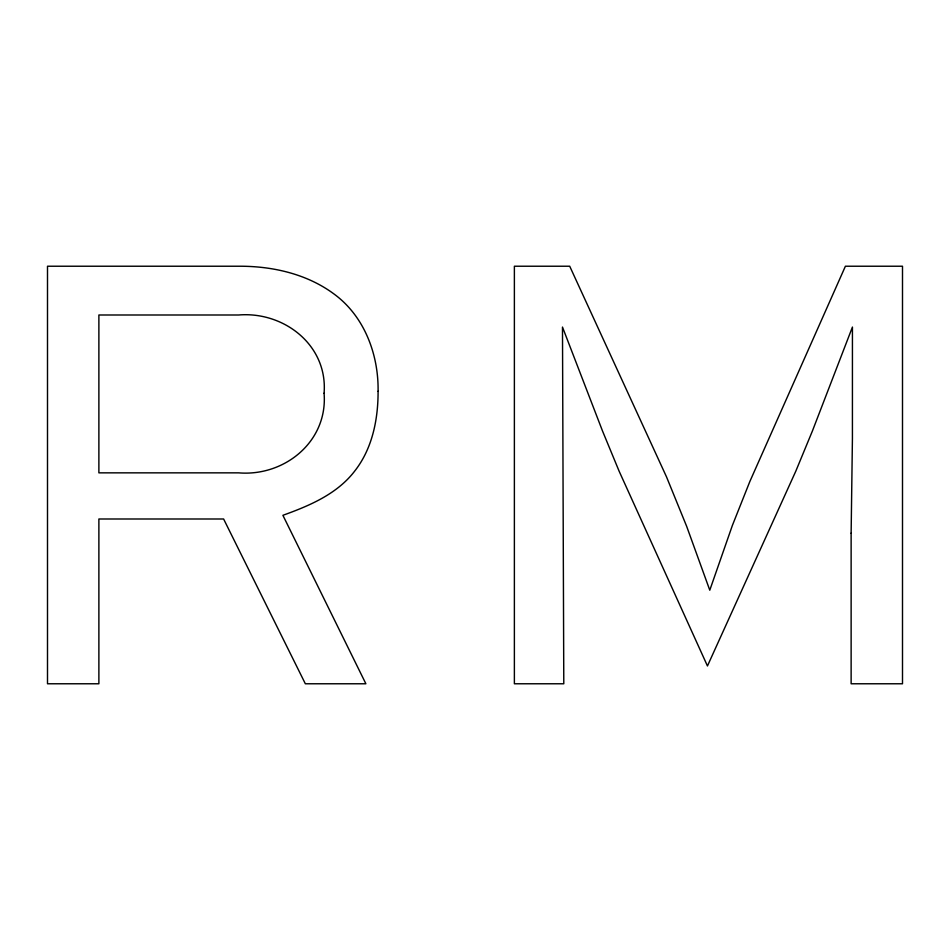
<?xml version="1.0" encoding="UTF-8"?>
<svg xmlns="http://www.w3.org/2000/svg" width="950" height="950" viewBox="0 0 950 950"><rect width="100%" height="100%" fill="white"/><g stroke="black" fill="none" stroke-linecap="round" stroke-linejoin="round"><path stroke-width="1.43" d="M851.129 533.188L851.129 683.774L902.5 683.774L902.5 266.226L845.405 266.226L749.847 481.508L732.391 525.398L709.781 590.199L686.648 526.312L666.484 476.817L569.715 266.226L514.378 266.226L514.378 683.774L563.789 683.774L562.483 327.061L602.514 431.003L619.151 471.259L707.453 665.962L795.779 471.236L812.404 431.003L852.435 327.061L852.423 438.556L851.129 533.188M378.088 391.305C378.159 419.223 372.412 448.424 354.872 470.867C337.226 494.048 309.474 505.733 282.898 515.304L365.881 683.774L305.342 683.774L223.618 518.997L98.883 518.997L98.883 683.774L47.5 683.774L47.5 266.226L240.588 266.226C273.541 266.344 307.479 274.229 334.258 294.179C364.503 316.421 378.658 354.623 378.088 391.305M324.081 393.264C328.023 441.358 284.691 476.686 238.616 472.851L98.883 472.851L98.883 314.996L238.616 314.996C284.086 311.232 327.964 345.337 324.081 393.264"/></g></svg>
